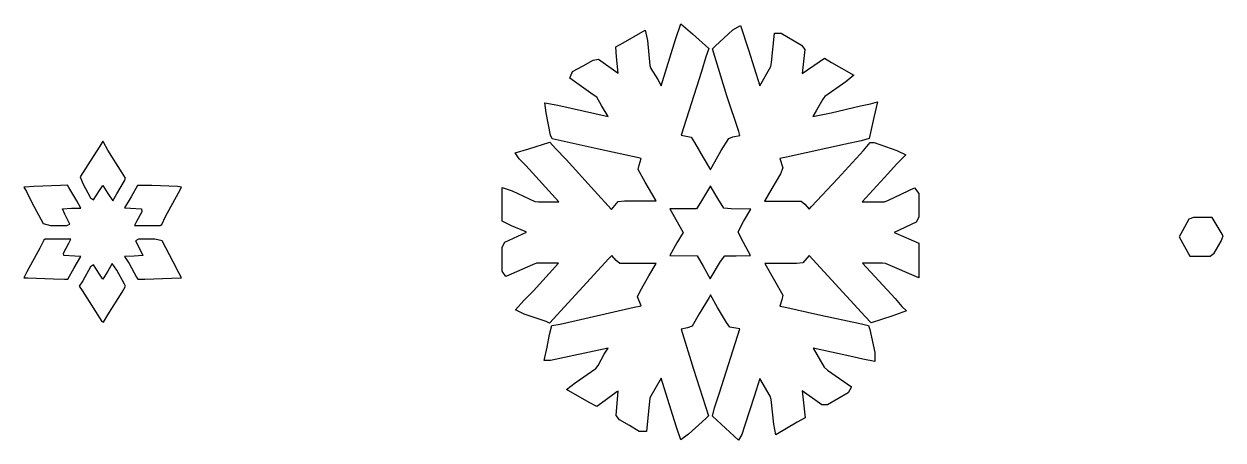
# Model space of a CAD drawing. Header units: centimetres. Extents: x -162 to 48, y -78 to 11.
# Drawn here: x -122.63 to -86.55, y -77.48 to -64.95 of the extents above; entities that cross this region are included whole.
import ezdxf

# ---------------------------------------------------------------- set-up
doc = ezdxf.new("R2010")
doc.units = ezdxf.units.CM
doc.header["$MEASUREMENT"] = 0
doc.layers.add('layer 1', color=7, linetype='Continuous')

msp = doc.modelspace()

# ---------------------------------------------------------------- linework, layer by layer
at = {"layer": 'layer 1', "color": 140}
for points, knots in [([(-95.69972, -70.76607), (-95.69972, -70.76607), (-95.69972, -70.05848), (-95.69972, -70.05848), (-95.69972, -70.05848), (-95.69972, -70.05848), (-95.82747, -69.88819), (-95.82747, -69.88819), (-95.82747, -69.88819), (-95.82747, -69.88819), (-96.60847, -70.25373), (-96.60847, -70.25373), (-96.60847, -70.25373), (-96.60847, -70.25373), (-96.73534, -70.30439), (-96.73534, -70.30439), (-96.73534, -70.30439), (-96.73534, -70.30439), (-97.40572, -70.30439), (-97.40572, -70.30439), (-97.40572, -70.30439), (-97.40572, -70.30439), (-96.63683, -69.46741), (-96.63683, -69.46741), (-96.63683, -69.46741), (-96.63683, -69.46741), (-96.37393, -69.17513), (-96.37393, -69.17513), (-96.37393, -69.17513), (-96.37393, -69.17513), (-96.09155, -68.89303), (-96.09155, -68.89303), (-96.09155, -68.89303), (-96.09155, -68.89303), (-96.36079, -68.75834), (-96.36079, -68.75834), (-96.36079, -68.75834), (-96.36079, -68.75834), (-97.04845, -68.52291), (-97.04845, -68.52291), (-97.04845, -68.52291), (-97.04845, -68.52291), (-97.16941, -68.52291), (-97.16941, -68.52291), (-97.16941, -68.52291), (-97.16941, -68.52291), (-97.36599, -68.75538), (-97.36599, -68.75538), (-97.36599, -68.75538), (-97.36599, -68.75538), (-98.13754, -69.60092), (-98.13754, -69.60092), (-98.13754, -69.60092), (-98.13754, -69.60092), (-98.92533, -70.44765), (-98.92533, -70.44765), (-98.92533, -70.44765), (-98.92533, -70.44765), (-99.00243, -70.53154), (-99.00243, -70.53154), (-99.00243, -70.53154), (-99.00243, -70.53154), (-99.1287, -70.37823), (-99.1287, -70.37823), (-99.1287, -70.37823), (-99.1287, -70.37823), (-99.24125, -70.28962), (-99.24125, -70.28962), (-99.24125, -70.28962), (-99.24125, -70.28962), (-100.34141, -70.28962), (-100.34141, -70.28962), (-100.34141, -70.28962), (-100.34141, -70.28962), (-100.12829, -69.90901), (-100.12829, -69.90901), (-100.12829, -69.90901), (-100.12829, -69.90901), (-99.86097, -69.46372), (-99.86097, -69.46372), (-99.86097, -69.46372), (-99.86097, -69.46372), (-99.79185, -69.28471), (-99.79185, -69.28471), (-99.79185, -69.28471), (-99.79185, -69.28471), (-99.88519, -69.00513), (-99.88519, -69.00513), (-99.88519, -69.00513), (-99.88519, -69.00513), (-99.6861, -68.95551), (-99.6861, -68.95551), (-99.6861, -68.95551), (-99.6861, -68.95551), (-97.90315, -68.56944), (-97.90315, -68.56944), (-97.90315, -68.56944), (-97.90315, -68.56944), (-97.44013, -68.46472), (-97.44013, -68.46472), (-97.44013, -68.46472), (-97.44013, -68.46472), (-97.18979, -68.4021), (-97.18979, -68.4021), (-97.18979, -68.4021), (-97.18979, -68.4021), (-97.05421, -67.76481), (-97.05421, -67.76481), (-97.05421, -67.76481), (-97.05421, -67.76481), (-96.94816, -67.28805), (-96.94816, -67.28805), (-96.94816, -67.28805), (-96.94816, -67.28805), (-97.15154, -67.35629), (-97.15154, -67.35629), (-97.15154, -67.35629), (-97.15154, -67.35629), (-97.45268, -67.41256), (-97.45268, -67.41256), (-97.45268, -67.41256), (-97.45268, -67.41256), (-98.34047, -67.61977), (-98.34047, -67.61977), (-98.34047, -67.61977), (-98.34047, -67.61977), (-98.88811, -67.73143), (-98.88811, -67.73143), (-98.88811, -67.73143), (-98.88811, -67.73143), (-98.77513, -67.54578), (-98.77513, -67.54578), (-98.77513, -67.54578), (-98.77513, -67.54578), (-98.58534, -67.20992), (-98.58534, -67.20992), (-98.58534, -67.20992), (-98.58534, -67.20992), (-98.52685, -67.12825), (-98.52685, -67.12825), (-98.52685, -67.12825), (-98.52685, -67.12825), (-97.89576, -66.68738), (-97.89576, -66.68738), (-97.89576, -66.68738), (-97.89576, -66.68738), (-97.66108, -66.48637), (-97.66108, -66.48637), (-97.66108, -66.48637), (-97.66108, -66.48637), (-98.32821, -66.10533), (-98.32821, -66.10533), (-98.32821, -66.10533), (-98.32821, -66.10533), (-98.54369, -65.9761), (-98.54369, -65.9761), (-98.54369, -65.9761), (-98.54369, -65.9761), (-99.20846, -66.44266), (-99.20846, -66.44266), (-99.20846, -66.44266), (-99.20846, -66.44266), (-99.1259, -65.71276), (-99.1259, -65.71276), (-99.1259, -65.71276), (-99.1259, -65.71276), (-99.23091, -65.58146), (-99.23091, -65.58146), (-99.23091, -65.58146), (-99.23091, -65.58146), (-99.84324, -65.22714), (-99.84324, -65.22714), (-99.84324, -65.22714), (-99.84324, -65.22714), (-100.04529, -65.22714), (-100.04529, -65.22714), (-100.04529, -65.22714), (-100.04529, -65.22714), (-100.12947, -66.10252), (-100.12947, -66.10252), (-100.12947, -66.10252), (-100.12947, -66.10252), (-100.15428, -66.22629), (-100.15428, -66.22629), (-100.15428, -66.22629), (-100.15428, -66.22629), (-100.48615, -66.81071), (-100.48615, -66.81071), (-100.48615, -66.81071), (-100.48615, -66.81071), (-100.82983, -65.72709), (-100.82983, -65.72709), (-100.82983, -65.72709), (-100.82983, -65.72709), (-101.06998, -64.99157), (-101.06998, -64.99157), (-101.06998, -64.99157), (-101.06998, -64.99157), (-101.3023, -65.1242), (-101.3023, -65.1242), (-101.3023, -65.1242), (-101.3023, -65.1242), (-101.83296, -65.61883), (-101.83296, -65.61883), (-101.83296, -65.61883), (-101.83296, -65.61883), (-101.91449, -65.70035), (-101.91449, -65.70035), (-101.91449, -65.70035), (-101.91449, -65.70035), (-101.47628, -67.10831), (-101.47628, -67.10831), (-101.47628, -67.10831), (-101.47628, -67.10831), (-101.12034, -68.19031), (-101.12034, -68.19031), (-101.12034, -68.19031), (-101.12034, -68.19031), (-101.08342, -68.30846), (-101.08342, -68.30846), (-101.08342, -68.30846), (-101.08342, -68.30846), (-101.29359, -68.34672), (-101.29359, -68.34672), (-101.29359, -68.34672), (-101.29359, -68.34672), (-101.41558, -68.40225), (-101.41558, -68.40225), (-101.41558, -68.40225), (-101.41558, -68.40225), (-101.64524, -68.76306), (-101.64524, -68.76306), (-101.64524, -68.76306), (-101.64524, -68.76306), (-101.92616, -69.26566), (-101.92616, -69.26566), (-101.92616, -69.26566), (-101.92616, -69.26566), (-101.97091, -69.34187), (-101.97091, -69.34187), (-101.97091, -69.34187), (-101.97091, -69.34187), (-102.19141, -68.97027), (-102.19141, -68.97027), (-102.19141, -68.97027), (-102.19141, -68.97027), (-102.44663, -68.5204), (-102.44663, -68.5204), (-102.44663, -68.5204), (-102.44663, -68.5204), (-102.54927, -68.35632), (-102.54927, -68.35632), (-102.54927, -68.35632), (-102.54927, -68.35632), (-102.8547, -68.30064), (-102.8547, -68.30064), (-102.8547, -68.30064), (-102.8547, -68.30064), (-102.24015, -66.37782), (-102.24015, -66.37782), (-102.24015, -66.37782), (-102.24015, -66.37782), (-102.10752, -65.93592), (-102.10752, -65.93592), (-102.10752, -65.93592), (-102.10752, -65.93592), (-102.02289, -65.68233), (-102.02289, -65.68233), (-102.02289, -65.68233), (-102.02289, -65.68233), (-102.51501, -65.24132), (-102.51501, -65.24132), (-102.51501, -65.24132), (-102.51501, -65.24132), (-102.86002, -64.94579), (-102.86002, -64.94579), (-102.86002, -64.94579), (-102.86002, -64.94579), (-103.02159, -65.41619), (-103.02159, -65.41619), (-103.02159, -65.41619), (-103.02159, -65.41619), (-103.45626, -66.81233), (-103.45626, -66.81233), (-103.45626, -66.81233), (-103.45626, -66.81233), (-103.55979, -66.62151), (-103.55979, -66.62151), (-103.55979, -66.62151), (-103.55979, -66.62151), (-103.76168, -66.28965), (-103.76168, -66.28965), (-103.76168, -66.28965), (-103.76168, -66.28965), (-103.79669, -66.1966), (-103.79669, -66.1966), (-103.79669, -66.1966), (-103.79669, -66.1966), (-103.8695, -65.44056), (-103.8695, -65.44056), (-103.8695, -65.44056), (-103.8695, -65.44056), (-103.93714, -65.13174), (-103.93714, -65.13174), (-103.93714, -65.13174), (-103.93714, -65.13174), (-104.60206, -65.5116), (-104.60206, -65.5116), (-104.60206, -65.5116), (-104.60206, -65.5116), (-104.814, -65.63876), (-104.814, -65.63876), (-104.814, -65.63876), (-104.814, -65.63876), (-104.79391, -65.93932), (-104.79391, -65.93932), (-104.79391, -65.93932), (-104.79391, -65.93932), (-104.74517, -66.42789), (-104.74517, -66.42789), (-104.74517, -66.42789), (-104.74517, -66.42789), (-105.34229, -66.00741), (-105.34229, -66.00741), (-105.34229, -66.00741), (-105.34229, -66.00741), (-105.50225, -66.03414), (-105.50225, -66.03414), (-105.50225, -66.03414), (-105.50225, -66.03414), (-105.79926, -66.20591), (-105.79926, -66.20591), (-105.79926, -66.20591), (-105.79926, -66.20591), (-106.12093, -66.37516), (-106.12093, -66.37516), (-106.12093, -66.37516), (-106.12093, -66.37516), (-106.20275, -66.57927), (-106.20275, -66.57927), (-106.20275, -66.57927), (-106.20275, -66.57927), (-105.49811, -67.08217), (-105.49811, -67.08217), (-105.49811, -67.08217), (-105.49811, -67.08217), (-105.38882, -67.15498), (-105.38882, -67.15498), (-105.38882, -67.15498), (-105.38882, -67.15498), (-105.25264, -67.4), (-105.25264, -67.4), (-105.25264, -67.4), (-105.25264, -67.4), (-105.04883, -67.7394), (-105.04883, -67.7394), (-105.04883, -67.7394), (-105.04883, -67.7394), (-106.16214, -67.48655), (-106.16214, -67.48655), (-106.16214, -67.48655), (-106.16214, -67.48655), (-106.56549, -67.39705), (-106.56549, -67.39705), (-106.56549, -67.39705), (-106.56549, -67.39705), (-106.95082, -67.31981), (-106.95082, -67.31981), (-106.95082, -67.31981), (-106.95082, -67.31981), (-106.91626, -67.62863), (-106.91626, -67.62863), (-106.91626, -67.62863), (-106.91626, -67.62863), (-106.7826, -68.2968), (-106.7826, -68.2968), (-106.7826, -68.2968), (-106.7826, -68.2968), (-106.73149, -68.40756), (-106.73149, -68.40756), (-106.73149, -68.40756), (-106.73149, -68.40756), (-105.29282, -68.73293), (-105.29282, -68.73293), (-105.29282, -68.73293), (-105.29282, -68.73293), (-104.18113, -68.96998), (-104.18113, -68.96998), (-104.18113, -68.96998), (-104.18113, -68.96998), (-104.05338, -68.99996), (-104.05338, -68.99996), (-104.05338, -68.99996), (-104.05338, -68.99996), (-104.11999, -69.19949), (-104.11999, -69.19949), (-104.11999, -69.19949), (-104.11999, -69.19949), (-104.14746, -69.33257), (-104.14746, -69.33257), (-104.14746, -69.33257), (-104.14746, -69.33257), (-103.93168, -69.7142), (-103.93168, -69.7142), (-103.93168, -69.7142), (-103.93168, -69.7142), (-103.60616, -70.2747), (-103.60616, -70.2747), (-103.60616, -70.2747), (-103.60616, -70.2747), (-104.5545, -70.2747), (-104.5545, -70.2747), (-104.5545, -70.2747), (-104.5545, -70.2747), (-104.75049, -70.29582), (-104.75049, -70.29582), (-104.75049, -70.29582), (-104.75049, -70.29582), (-104.94751, -70.53493), (-104.94751, -70.53493), (-104.94751, -70.53493), (-104.94751, -70.53493), (-105.45971, -69.97311), (-105.45971, -69.97311), (-105.45971, -69.97311), (-105.45971, -69.97311), (-106.30865, -69.03541), (-106.30865, -69.03541), (-106.30865, -69.03541), (-106.30865, -69.03541), (-106.63254, -68.69719), (-106.63254, -68.69719), (-106.63254, -68.69719), (-106.63254, -68.69719), (-106.80298, -68.50534), (-106.80298, -68.50534), (-106.80298, -68.50534), (-106.80298, -68.50534), (-107.44057, -68.70605), (-107.44057, -68.70605), (-107.44057, -68.70605), (-107.44057, -68.70605), (-107.85115, -68.82672), (-107.85115, -68.82672), (-107.85115, -68.82672), (-107.85115, -68.82672), (-107.7299, -69.00838), (-107.7299, -69.00838), (-107.7299, -69.00838), (-107.7299, -69.00838), (-107.52564, -69.21574), (-107.52564, -69.21574), (-107.52564, -69.21574), (-107.52564, -69.21574), (-106.52989, -70.30439), (-106.52989, -70.30439), (-106.52989, -70.30439), (-106.52989, -70.30439), (-107.1471, -70.30439), (-107.1471, -70.30439), (-107.1471, -70.30439), (-107.1471, -70.30439), (-107.25418, -70.29257), (-107.25418, -70.29257), (-107.25418, -70.29257), (-107.25418, -70.29257), (-107.93431, -69.97429), (-107.93431, -69.97429), (-107.93431, -69.97429), (-107.93431, -69.97429), (-108.24047, -69.87165), (-108.24047, -69.87165), (-108.24047, -69.87165), (-108.24047, -69.87165), (-108.24047, -70.88659), (-108.24047, -70.88659), (-108.24047, -70.88659), (-108.24047, -70.88659), (-107.95897, -71.02705), (-107.95897, -71.02705), (-107.95897, -71.02705), (-107.95897, -71.02705), (-107.54957, -71.20221), (-107.54957, -71.20221), (-107.54957, -71.20221), (-107.54957, -71.20221), (-107.51072, -71.22156), (-107.51072, -71.22156), (-107.51072, -71.22156), (-107.51072, -71.22156), (-108.16397, -71.52093), (-108.16397, -71.52093), (-108.16397, -71.52093), (-108.16397, -71.52093), (-108.24047, -71.67379), (-108.24047, -71.67379), (-108.24047, -71.67379), (-108.24047, -71.67379), (-108.24047, -72.39247), (-108.24047, -72.39247), (-108.24047, -72.39247), (-108.24047, -72.39247), (-108.13399, -72.55198), (-108.13399, -72.55198), (-108.13399, -72.55198), (-108.13399, -72.55198), (-107.33157, -72.20091), (-107.33157, -72.20091), (-107.33157, -72.20091), (-107.33157, -72.20091), (-107.20485, -72.15025), (-107.20485, -72.15025), (-107.20485, -72.15025), (-107.20485, -72.15025), (-106.5485, -72.15025), (-106.5485, -72.15025), (-106.5485, -72.15025), (-106.5485, -72.15025), (-107.301, -72.98472), (-107.301, -72.98472), (-107.301, -72.98472), (-107.301, -72.98472), (-107.58501, -73.28365), (-107.58501, -73.28365), (-107.58501, -73.28365), (-107.58501, -73.28365), (-107.84141, -73.5653), (-107.84141, -73.5653), (-107.84141, -73.5653), (-107.84141, -73.5653), (-107.5794, -73.6963), (-107.5794, -73.6963), (-107.5794, -73.6963), (-107.5794, -73.6963), (-106.91729, -73.90854), (-106.91729, -73.90854), (-106.91729, -73.90854), (-106.91729, -73.90854), (-106.8145, -73.95964), (-106.8145, -73.95964), (-106.8145, -73.95964), (-106.8145, -73.95964), (-105.03317, -72.01083), (-105.03317, -72.01083), (-105.03317, -72.01083), (-105.03317, -72.01083), (-104.94131, -71.91896), (-104.94131, -71.91896), (-104.94131, -71.91896), (-104.94131, -71.91896), (-104.81134, -72.07641), (-104.81134, -72.07641), (-104.81134, -72.07641), (-104.81134, -72.07641), (-104.6988, -72.16517), (-104.6988, -72.16517), (-104.6988, -72.16517), (-104.6988, -72.16517), (-103.6038, -72.16517), (-103.6038, -72.16517), (-103.6038, -72.16517), (-103.6038, -72.16517), (-103.82903, -72.53484), (-103.82903, -72.53484), (-103.82903, -72.53484), (-103.82903, -72.53484), (-104.08365, -72.99919), (-104.08365, -72.99919), (-104.08365, -72.99919), (-104.08365, -72.99919), (-104.16754, -73.16667), (-104.16754, -73.16667), (-104.16754, -73.16667), (-104.16754, -73.16667), (-104.05648, -73.44389), (-104.05648, -73.44389), (-104.05648, -73.44389), (-104.05648, -73.44389), (-104.26886, -73.48436), (-104.26886, -73.48436), (-104.26886, -73.48436), (-104.26886, -73.48436), (-106.49046, -73.988), (-106.49046, -73.988), (-106.49046, -73.988), (-106.49046, -73.988), (-106.74848, -74.03097), (-106.74848, -74.03097), (-106.74848, -74.03097), (-106.74848, -74.03097), (-106.81243, -74.30731), (-106.81243, -74.30731), (-106.81243, -74.30731), (-106.81243, -74.30731), (-106.88569, -74.68836), (-106.88569, -74.68836), (-106.88569, -74.68836), (-106.88569, -74.68836), (-106.98006, -75.08978), (-106.98006, -75.08978), (-106.98006, -75.08978), (-106.98006, -75.08978), (-106.78245, -75.08978), (-106.78245, -75.08978), (-106.78245, -75.08978), (-106.78245, -75.08978), (-105.054, -74.71184), (-105.054, -74.71184), (-105.054, -74.71184), (-105.054, -74.71184), (-105.1661, -74.89601), (-105.1661, -74.89601), (-105.1661, -74.89601), (-105.1661, -74.89601), (-105.35293, -75.24102), (-105.35293, -75.24102), (-105.35293, -75.24102), (-105.35293, -75.24102), (-105.42412, -75.32388), (-105.42412, -75.32388), (-105.42412, -75.32388), (-105.42412, -75.32388), (-106.03822, -75.76238), (-106.03822, -75.76238), (-106.03822, -75.76238), (-106.03822, -75.76238), (-106.30466, -75.96206), (-106.30466, -75.96206), (-106.30466, -75.96206), (-106.30466, -75.96206), (-105.62262, -76.35167), (-105.62262, -76.35167), (-105.62262, -76.35167), (-105.62262, -76.35167), (-105.39354, -76.47662), (-105.39354, -76.47662), (-105.39354, -76.47662), (-105.39354, -76.47662), (-105.13538, -76.29777), (-105.13538, -76.29777), (-105.13538, -76.29777), (-105.13538, -76.29777), (-104.78564, -76.03546), (-104.78564, -76.03546), (-104.78564, -76.03546), (-104.78564, -76.03546), (-104.74414, -76.00858), (-104.74414, -76.00858), (-104.74414, -76.00858), (-104.74414, -76.00858), (-104.81341, -76.74291), (-104.81341, -76.74291), (-104.81341, -76.74291), (-104.81341, -76.74291), (-104.70913, -76.87333), (-104.70913, -76.87333), (-104.70913, -76.87333), (-104.70913, -76.87333), (-104.40976, -77.04657), (-104.40976, -77.04657), (-104.40976, -77.04657), (-104.40976, -77.04657), (-104.11334, -77.22764), (-104.11334, -77.22764), (-104.11334, -77.22764), (-104.11334, -77.22764), (-103.8949, -77.22764), (-103.8949, -77.22764), (-103.8949, -77.22764), (-103.8949, -77.22764), (-103.79757, -76.20915), (-103.79757, -76.20915), (-103.79757, -76.20915), (-103.79757, -76.20915), (-103.45729, -75.62429), (-103.45729, -75.62429), (-103.45729, -75.62429), (-103.45729, -75.62429), (-103.1108, -76.7116), (-103.1108, -76.7116), (-103.1108, -76.7116), (-103.1108, -76.7116), (-102.99102, -77.10033), (-102.99102, -77.10033), (-102.99102, -77.10033), (-102.99102, -77.10033), (-102.86504, -77.47842), (-102.86504, -77.47842), (-102.86504, -77.47842), (-102.86504, -77.47842), (-102.6274, -77.30902), (-102.6274, -77.30902), (-102.6274, -77.30902), (-102.6274, -77.30902), (-102.10723, -76.83596), (-102.10723, -76.83596), (-102.10723, -76.83596), (-102.10723, -76.83596), (-102.02541, -76.75443), (-102.02541, -76.75443), (-102.02541, -76.75443), (-102.02541, -76.75443), (-102.47808, -75.3484), (-102.47808, -75.3484), (-102.47808, -75.3484), (-102.47808, -75.3484), (-102.85263, -74.1444), (-102.85263, -74.1444), (-102.85263, -74.1444), (-102.85263, -74.1444), (-102.66034, -74.10792), (-102.66034, -74.10792), (-102.66034, -74.10792), (-102.66034, -74.10792), (-102.52431, -74.05579), (-102.52431, -74.05579), (-102.52431, -74.05579), (-102.52431, -74.05579), (-102.31193, -73.6805), (-102.31193, -73.6805), (-102.31193, -73.6805), (-102.31193, -73.6805), (-102.0127, -73.18661), (-102.0127, -73.18661), (-102.0127, -73.18661), (-102.0127, -73.18661), (-101.96854, -73.10745), (-101.96854, -73.10745), (-101.96854, -73.10745), (-101.96854, -73.10745), (-101.76222, -73.48687), (-101.76222, -73.48687), (-101.76222, -73.48687), (-101.76222, -73.48687), (-101.48943, -73.94059), (-101.48943, -73.94059), (-101.48943, -73.94059), (-101.48943, -73.94059), (-101.38663, -74.08429), (-101.38663, -74.08429), (-101.38663, -74.08429), (-101.38663, -74.08429), (-101.08992, -74.1382), (-101.08992, -74.1382), (-101.08992, -74.1382), (-101.08992, -74.1382), (-101.69886, -76.0585), (-101.69886, -76.0585), (-101.69886, -76.0585), (-101.69886, -76.0585), (-101.84995, -76.51295), (-101.84995, -76.51295), (-101.84995, -76.51295), (-101.84995, -76.51295), (-101.91227, -76.76196), (-101.91227, -76.76196), (-101.91227, -76.76196), (-101.91227, -76.76196), (-101.13068, -77.48492), (-101.13068, -77.48492), (-101.13068, -77.48492), (-101.13068, -77.48492), (-101.02257, -77.32187), (-101.02257, -77.32187), (-101.02257, -77.32187), (-101.02257, -77.32187), (-100.93395, -77.04022), (-100.93395, -77.04022), (-100.93395, -77.04022), (-100.93395, -77.04022), (-100.65098, -76.17695), (-100.65098, -76.17695), (-100.65098, -76.17695), (-100.65098, -76.17695), (-100.48467, -75.63403), (-100.48467, -75.63403), (-100.48467, -75.63403), (-100.48467, -75.63403), (-100.17865, -76.16396), (-100.17865, -76.16396), (-100.17865, -76.16396), (-100.17865, -76.16396), (-100.1435, -76.25818), (-100.1435, -76.25818), (-100.1435, -76.25818), (-100.1435, -76.25818), (-100.06877, -77.01127), (-100.06877, -77.01127), (-100.06877, -77.01127), (-100.06877, -77.01127), (-100.0063, -77.32482), (-100.0063, -77.32482), (-100.0063, -77.32482), (-100.0063, -77.32482), (-99.35733, -76.94569), (-99.35733, -76.94569), (-99.35733, -76.94569), (-99.35733, -76.94569), (-99.12132, -76.81691), (-99.12132, -76.81691), (-99.12132, -76.81691), (-99.12132, -76.81691), (-99.21097, -76.00208), (-99.21097, -76.00208), (-99.21097, -76.00208), (-99.21097, -76.00208), (-98.62271, -76.42596), (-98.62271, -76.42596), (-98.62271, -76.42596), (-98.62271, -76.42596), (-98.4471, -76.42596), (-98.4471, -76.42596), (-98.4471, -76.42596), (-98.4471, -76.42596), (-97.82295, -76.06471), (-97.82295, -76.06471), (-97.82295, -76.06471), (-97.82295, -76.06471), (-97.73005, -75.8792), (-97.73005, -75.8792), (-97.73005, -75.8792), (-97.73005, -75.8792), (-98.44932, -75.37764), (-98.44932, -75.37764), (-98.44932, -75.37764), (-98.44932, -75.37764), (-98.54842, -75.29109), (-98.54842, -75.29109), (-98.54842, -75.29109), (-98.54842, -75.29109), (-98.8825, -74.7173), (-98.8825, -74.7173), (-98.8825, -74.7173), (-98.8825, -74.7173), (-97.77909, -74.95302), (-97.77909, -74.95302), (-97.77909, -74.95302), (-97.77909, -74.95302), (-97.38947, -75.04297), (-97.38947, -75.04297), (-97.38947, -75.04297), (-97.38947, -75.04297), (-97.02157, -75.11637), (-97.02157, -75.11637), (-97.02157, -75.11637), (-97.02157, -75.11637), (-97.02157, -74.84978), (-97.02157, -74.84978), (-97.02157, -74.84978), (-97.02157, -74.84978), (-97.17295, -74.15548), (-97.17295, -74.15548), (-97.17295, -74.15548), (-97.17295, -74.15548), (-97.21239, -74.0357), (-97.21239, -74.0357), (-97.21239, -74.0357), (-97.21239, -74.0357), (-97.51885, -73.9592), (-97.51885, -73.9592), (-97.51885, -73.9592), (-97.51885, -73.9592), (-98.6459, -73.722), (-98.6459, -73.722), (-98.6459, -73.722), (-98.6459, -73.722), (-99.76556, -73.46856), (-99.76556, -73.46856), (-99.76556, -73.46856), (-99.76556, -73.46856), (-99.8874, -73.447), (-99.8874, -73.447), (-99.8874, -73.447), (-99.8874, -73.447), (-99.82079, -73.25677), (-99.82079, -73.25677), (-99.82079, -73.25677), (-99.82079, -73.25677), (-99.79273, -73.12207), (-99.79273, -73.12207), (-99.79273, -73.12207), (-99.79273, -73.12207), (-100.2912, -72.23488), (-100.2912, -72.23488), (-100.2912, -72.23488), (-100.2912, -72.23488), (-100.33344, -72.16295), (-100.33344, -72.16295), (-100.33344, -72.16295), (-100.33344, -72.16295), (-99.38569, -72.16517), (-99.38569, -72.16517), (-99.38569, -72.16517), (-99.38569, -72.16517), (-99.19177, -72.14434), (-99.19177, -72.14434), (-99.19177, -72.14434), (-99.19177, -72.14434), (-98.99888, -71.92413), (-98.99888, -71.92413), (-98.99888, -71.92413), (-98.99888, -71.92413), (-97.31755, -73.76262), (-97.31755, -73.76262), (-97.31755, -73.76262), (-97.31755, -73.76262), (-97.13086, -73.9493), (-97.13086, -73.9493), (-97.13086, -73.9493), (-97.13086, -73.9493), (-96.50848, -73.74681), (-96.50848, -73.74681), (-96.50848, -73.74681), (-96.50848, -73.74681), (-96.07441, -73.5938), (-96.07441, -73.5938), (-96.07441, -73.5938), (-96.07441, -73.5938), (-96.21044, -73.45763), (-96.21044, -73.45763), (-96.21044, -73.45763), (-96.21044, -73.45763), (-96.41455, -73.22413), (-96.41455, -73.22413), (-96.41455, -73.22413), (-96.41455, -73.22413), (-97.39656, -72.15025), (-97.39656, -72.15025), (-97.39656, -72.15025), (-97.39656, -72.15025), (-96.79383, -72.15025), (-96.79383, -72.15025), (-96.79383, -72.15025), (-96.79383, -72.15025), (-96.70004, -72.16207), (-96.70004, -72.16207), (-96.70004, -72.16207), (-96.70004, -72.16207), (-95.69972, -72.60145), (-95.69972, -72.60145), (-95.69972, -72.60145), (-95.69972, -72.60145), (-95.69972, -71.5484), (-95.69972, -71.5484), (-95.69972, -71.5484), (-95.69972, -71.5484), (-96.39048, -71.25257), (-96.39048, -71.25257), (-96.39048, -71.25257), (-96.39048, -71.25257), (-96.43774, -71.22894), (-96.43774, -71.22894), (-96.43774, -71.22894), (-96.43774, -71.22894), (-95.77578, -70.91835), (-95.77578, -70.91835), (-95.77578, -70.91835), (-95.77578, -70.91835), (-95.69972, -70.76607), (-95.69972, -70.76607)], [0, 0, 0, 0, 0.00414938, 0.00414938, 0.00414938, 0.00414938, 0.00829876, 0.00829876, 0.00829876, 0.00829876, 0.01244813, 0.01244813, 0.01244813, 0.01244813, 0.01659751, 0.01659751, 0.01659751, 0.01659751, 0.02074689, 0.02074689, 0.02074689, 0.02074689, 0.02489627, 0.02489627, 0.02489627, 0.02489627, 0.02904564, 0.02904564, 0.02904564, 0.02904564, 0.03319502, 0.03319502, 0.03319502, 0.03319502, 0.0373444, 0.0373444, 0.0373444, 0.0373444, 0.04149378, 0.04149378, 0.04149378, 0.04149378, 0.04564315, 0.04564315, 0.04564315, 0.04564315, 0.04979253, 0.04979253, 0.04979253, 0.04979253, 0.05394191, 0.05394191, 0.05394191, 0.05394191, 0.05809129, 0.05809129, 0.05809129, 0.05809129, 0.06224066, 0.06224066, 0.06224066, 0.06224066, 0.06639004, 0.06639004, 0.06639004, 0.06639004, 0.07053942, 0.07053942, 0.07053942, 0.07053942, 0.0746888, 0.0746888, 0.0746888, 0.0746888, 0.07883817, 0.07883817, 0.07883817, 0.07883817, 0.08298755, 0.08298755, 0.08298755, 0.08298755, 0.08713693, 0.08713693, 0.08713693, 0.08713693, 0.09128631, 0.09128631, 0.09128631, 0.09128631, 0.09543568, 0.09543568, 0.09543568, 0.09543568, 0.09958506, 0.09958506, 0.09958506, 0.09958506, 0.10373444, 0.10373444, 0.10373444, 0.10373444, 0.10788382, 0.10788382, 0.10788382, 0.10788382, 0.1120332, 0.1120332, 0.1120332, 0.1120332, 0.11618257, 0.11618257, 0.11618257, 0.11618257, 0.12033195, 0.12033195, 0.12033195, 0.12033195, 0.12448133, 0.12448133, 0.12448133, 0.12448133, 0.12863071, 0.12863071, 0.12863071, 0.12863071, 0.13278008, 0.13278008, 0.13278008, 0.13278008, 0.13692946, 0.13692946, 0.13692946, 0.13692946, 0.14107884, 0.14107884, 0.14107884, 0.14107884, 0.14522822, 0.14522822, 0.14522822, 0.14522822, 0.14937759, 0.14937759, 0.14937759, 0.14937759, 0.15352697, 0.15352697, 0.15352697, 0.15352697, 0.15767635, 0.15767635, 0.15767635, 0.15767635, 0.16182573, 0.16182573, 0.16182573, 0.16182573, 0.1659751, 0.1659751, 0.1659751, 0.1659751, 0.17012448, 0.17012448, 0.17012448, 0.17012448, 0.17427386, 0.17427386, 0.17427386, 0.17427386, 0.17842324, 0.17842324, 0.17842324, 0.17842324, 0.18257261, 0.18257261, 0.18257261, 0.18257261, 0.18672199, 0.18672199, 0.18672199, 0.18672199, 0.19087137, 0.19087137, 0.19087137, 0.19087137, 0.19502075, 0.19502075, 0.19502075, 0.19502075, 0.19917012, 0.19917012, 0.19917012, 0.19917012, 0.2033195, 0.2033195, 0.2033195, 0.2033195, 0.20746888, 0.20746888, 0.20746888, 0.20746888, 0.21161826, 0.21161826, 0.21161826, 0.21161826, 0.21576763, 0.21576763, 0.21576763, 0.21576763, 0.21991701, 0.21991701, 0.21991701, 0.21991701, 0.22406639, 0.22406639, 0.22406639, 0.22406639, 0.22821577, 0.22821577, 0.22821577, 0.22821577, 0.23236515, 0.23236515, 0.23236515, 0.23236515, 0.23651452, 0.23651452, 0.23651452, 0.23651452, 0.2406639, 0.2406639, 0.2406639, 0.2406639, 0.24481328, 0.24481328, 0.24481328, 0.24481328, 0.24896266, 0.24896266, 0.24896266, 0.24896266, 0.25311203, 0.25311203, 0.25311203, 0.25311203, 0.25726141, 0.25726141, 0.25726141, 0.25726141, 0.26141079, 0.26141079, 0.26141079, 0.26141079, 0.26556017, 0.26556017, 0.26556017, 0.26556017, 0.26970954, 0.26970954, 0.26970954, 0.26970954, 0.27385892, 0.27385892, 0.27385892, 0.27385892, 0.2780083, 0.2780083, 0.2780083, 0.2780083, 0.28215768, 0.28215768, 0.28215768, 0.28215768, 0.28630705, 0.28630705, 0.28630705, 0.28630705, 0.29045643, 0.29045643, 0.29045643, 0.29045643, 0.29460581, 0.29460581, 0.29460581, 0.29460581, 0.29875519, 0.29875519, 0.29875519, 0.29875519, 0.30290456, 0.30290456, 0.30290456, 0.30290456, 0.30705394, 0.30705394, 0.30705394, 0.30705394, 0.31120332, 0.31120332, 0.31120332, 0.31120332, 0.3153527, 0.3153527, 0.3153527, 0.3153527, 0.31950207, 0.31950207, 0.31950207, 0.31950207, 0.32365145, 0.32365145, 0.32365145, 0.32365145, 0.32780083, 0.32780083, 0.32780083, 0.32780083, 0.33195021, 0.33195021, 0.33195021, 0.33195021, 0.33609959, 0.33609959, 0.33609959, 0.33609959, 0.34024896, 0.34024896, 0.34024896, 0.34024896, 0.34439834, 0.34439834, 0.34439834, 0.34439834, 0.34854772, 0.34854772, 0.34854772, 0.34854772, 0.3526971, 0.3526971, 0.3526971, 0.3526971, 0.35684647, 0.35684647, 0.35684647, 0.35684647, 0.36099585, 0.36099585, 0.36099585, 0.36099585, 0.36514523, 0.36514523, 0.36514523, 0.36514523, 0.36929461, 0.36929461, 0.36929461, 0.36929461, 0.37344398, 0.37344398, 0.37344398, 0.37344398, 0.37759336, 0.37759336, 0.37759336, 0.37759336, 0.38174274, 0.38174274, 0.38174274, 0.38174274, 0.38589212, 0.38589212, 0.38589212, 0.38589212, 0.39004149, 0.39004149, 0.39004149, 0.39004149, 0.39419087, 0.39419087, 0.39419087, 0.39419087, 0.39834025, 0.39834025, 0.39834025, 0.39834025, 0.40248963, 0.40248963, 0.40248963, 0.40248963, 0.406639, 0.406639, 0.406639, 0.406639, 0.41078838, 0.41078838, 0.41078838, 0.41078838, 0.41493776, 0.41493776, 0.41493776, 0.41493776, 0.41908714, 0.41908714, 0.41908714, 0.41908714, 0.42323651, 0.42323651, 0.42323651, 0.42323651, 0.42738589, 0.42738589, 0.42738589, 0.42738589, 0.43153527, 0.43153527, 0.43153527, 0.43153527, 0.43568465, 0.43568465, 0.43568465, 0.43568465, 0.43983402, 0.43983402, 0.43983402, 0.43983402, 0.4439834, 0.4439834, 0.4439834, 0.4439834, 0.44813278, 0.44813278, 0.44813278, 0.44813278, 0.45228216, 0.45228216, 0.45228216, 0.45228216, 0.45643154, 0.45643154, 0.45643154, 0.45643154, 0.46058091, 0.46058091, 0.46058091, 0.46058091, 0.46473029, 0.46473029, 0.46473029, 0.46473029, 0.46887967, 0.46887967, 0.46887967, 0.46887967, 0.47302905, 0.47302905, 0.47302905, 0.47302905, 0.47717842, 0.47717842, 0.47717842, 0.47717842, 0.4813278, 0.4813278, 0.4813278, 0.4813278, 0.48547718, 0.48547718, 0.48547718, 0.48547718, 0.48962656, 0.48962656, 0.48962656, 0.48962656, 0.49377593, 0.49377593, 0.49377593, 0.49377593, 0.49792531, 0.49792531, 0.49792531, 0.49792531, 0.50207469, 0.50207469, 0.50207469, 0.50207469, 0.50622407, 0.50622407, 0.50622407, 0.50622407, 0.51037344, 0.51037344, 0.51037344, 0.51037344, 0.51452282, 0.51452282, 0.51452282, 0.51452282, 0.5186722, 0.5186722, 0.5186722, 0.5186722, 0.52282158, 0.52282158, 0.52282158, 0.52282158, 0.52697095, 0.52697095, 0.52697095, 0.52697095, 0.53112033, 0.53112033, 0.53112033, 0.53112033, 0.53526971, 0.53526971, 0.53526971, 0.53526971, 0.53941909, 0.53941909, 0.53941909, 0.53941909, 0.54356846, 0.54356846, 0.54356846, 0.54356846, 0.54771784, 0.54771784, 0.54771784, 0.54771784, 0.55186722, 0.55186722, 0.55186722, 0.55186722, 0.5560166, 0.5560166, 0.5560166, 0.5560166, 0.56016598, 0.56016598, 0.56016598, 0.56016598, 0.56431535, 0.56431535, 0.56431535, 0.56431535, 0.56846473, 0.56846473, 0.56846473, 0.56846473, 0.57261411, 0.57261411, 0.57261411, 0.57261411, 0.57676349, 0.57676349, 0.57676349, 0.57676349, 0.58091286, 0.58091286, 0.58091286, 0.58091286, 0.58506224, 0.58506224, 0.58506224, 0.58506224, 0.58921162, 0.58921162, 0.58921162, 0.58921162, 0.593361, 0.593361, 0.593361, 0.593361, 0.59751037, 0.59751037, 0.59751037, 0.59751037, 0.60165975, 0.60165975, 0.60165975, 0.60165975, 0.60580913, 0.60580913, 0.60580913, 0.60580913, 0.60995851, 0.60995851, 0.60995851, 0.60995851, 0.61410788, 0.61410788, 0.61410788, 0.61410788, 0.61825726, 0.61825726, 0.61825726, 0.61825726, 0.62240664, 0.62240664, 0.62240664, 0.62240664, 0.62655602, 0.62655602, 0.62655602, 0.62655602, 0.63070539, 0.63070539, 0.63070539, 0.63070539, 0.63485477, 0.63485477, 0.63485477, 0.63485477, 0.63900415, 0.63900415, 0.63900415, 0.63900415, 0.64315353, 0.64315353, 0.64315353, 0.64315353, 0.6473029, 0.6473029, 0.6473029, 0.6473029, 0.65145228, 0.65145228, 0.65145228, 0.65145228, 0.65560166, 0.65560166, 0.65560166, 0.65560166, 0.65975104, 0.65975104, 0.65975104, 0.65975104, 0.66390041, 0.66390041, 0.66390041, 0.66390041, 0.66804979, 0.66804979, 0.66804979, 0.66804979, 0.67219917, 0.67219917, 0.67219917, 0.67219917, 0.67634855, 0.67634855, 0.67634855, 0.67634855, 0.68049793, 0.68049793, 0.68049793, 0.68049793, 0.6846473, 0.6846473, 0.6846473, 0.6846473, 0.68879668, 0.68879668, 0.68879668, 0.68879668, 0.69294606, 0.69294606, 0.69294606, 0.69294606, 0.69709544, 0.69709544, 0.69709544, 0.69709544, 0.70124481, 0.70124481, 0.70124481, 0.70124481, 0.70539419, 0.70539419, 0.70539419, 0.70539419, 0.70954357, 0.70954357, 0.70954357, 0.70954357, 0.71369295, 0.71369295, 0.71369295, 0.71369295, 0.71784232, 0.71784232, 0.71784232, 0.71784232, 0.7219917, 0.7219917, 0.7219917, 0.7219917, 0.72614108, 0.72614108, 0.72614108, 0.72614108, 0.73029046, 0.73029046, 0.73029046, 0.73029046, 0.73443983, 0.73443983, 0.73443983, 0.73443983, 0.73858921, 0.73858921, 0.73858921, 0.73858921, 0.74273859, 0.74273859, 0.74273859, 0.74273859, 0.74688797, 0.74688797, 0.74688797, 0.74688797, 0.75103734, 0.75103734, 0.75103734, 0.75103734, 0.75518672, 0.75518672, 0.75518672, 0.75518672, 0.7593361, 0.7593361, 0.7593361, 0.7593361, 0.76348548, 0.76348548, 0.76348548, 0.76348548, 0.76763485, 0.76763485, 0.76763485, 0.76763485, 0.77178423, 0.77178423, 0.77178423, 0.77178423, 0.77593361, 0.77593361, 0.77593361, 0.77593361, 0.78008299, 0.78008299, 0.78008299, 0.78008299, 0.78423237, 0.78423237, 0.78423237, 0.78423237, 0.78838174, 0.78838174, 0.78838174, 0.78838174, 0.79253112, 0.79253112, 0.79253112, 0.79253112, 0.7966805, 0.7966805, 0.7966805, 0.7966805, 0.80082988, 0.80082988, 0.80082988, 0.80082988, 0.80497925, 0.80497925, 0.80497925, 0.80497925, 0.80912863, 0.80912863, 0.80912863, 0.80912863, 0.81327801, 0.81327801, 0.81327801, 0.81327801, 0.81742739, 0.81742739, 0.81742739, 0.81742739, 0.82157676, 0.82157676, 0.82157676, 0.82157676, 0.82572614, 0.82572614, 0.82572614, 0.82572614, 0.82987552, 0.82987552, 0.82987552, 0.82987552, 0.8340249, 0.8340249, 0.8340249, 0.8340249, 0.83817427, 0.83817427, 0.83817427, 0.83817427, 0.84232365, 0.84232365, 0.84232365, 0.84232365, 0.84647303, 0.84647303, 0.84647303, 0.84647303, 0.85062241, 0.85062241, 0.85062241, 0.85062241, 0.85477178, 0.85477178, 0.85477178, 0.85477178, 0.85892116, 0.85892116, 0.85892116, 0.85892116, 0.86307054, 0.86307054, 0.86307054, 0.86307054, 0.86721992, 0.86721992, 0.86721992, 0.86721992, 0.87136929, 0.87136929, 0.87136929, 0.87136929, 0.87551867, 0.87551867, 0.87551867, 0.87551867, 0.87966805, 0.87966805, 0.87966805, 0.87966805, 0.88381743, 0.88381743, 0.88381743, 0.88381743, 0.8879668, 0.8879668, 0.8879668, 0.8879668, 0.89211618, 0.89211618, 0.89211618, 0.89211618, 0.89626556, 0.89626556, 0.89626556, 0.89626556, 0.90041494, 0.90041494, 0.90041494, 0.90041494, 0.90456432, 0.90456432, 0.90456432, 0.90456432, 0.90871369, 0.90871369, 0.90871369, 0.90871369, 0.91286307, 0.91286307, 0.91286307, 0.91286307, 0.91701245, 0.91701245, 0.91701245, 0.91701245, 0.92116183, 0.92116183, 0.92116183, 0.92116183, 0.9253112, 0.9253112, 0.9253112, 0.9253112, 0.92946058, 0.92946058, 0.92946058, 0.92946058, 0.93360996, 0.93360996, 0.93360996, 0.93360996, 0.93775934, 0.93775934, 0.93775934, 0.93775934, 0.94190871, 0.94190871, 0.94190871, 0.94190871, 0.94605809, 0.94605809, 0.94605809, 0.94605809, 0.95020747, 0.95020747, 0.95020747, 0.95020747, 0.95435685, 0.95435685, 0.95435685, 0.95435685, 0.95850622, 0.95850622, 0.95850622, 0.95850622, 0.9626556, 0.9626556, 0.9626556, 0.9626556, 0.96680498, 0.96680498, 0.96680498, 0.96680498, 0.97095436, 0.97095436, 0.97095436, 0.97095436, 0.97510373, 0.97510373, 0.97510373, 0.97510373, 0.97925311, 0.97925311, 0.97925311, 0.97925311, 0.98340249, 0.98340249, 0.98340249, 0.98340249, 0.98755187, 0.98755187, 0.98755187, 0.98755187, 0.99170124, 0.99170124, 0.99170124, 0.99170124, 1, 1, 1, 1]), ([(-120.55127, -68.94103), (-120.55127, -68.94103), (-120.55127, -68.94103), (-120.55127, -68.94103), (-120.55127, -68.94103), (-120.55127, -68.94103), (-120.34332, -68.62925), (-120.34332, -68.62925), (-120.34332, -68.62925), (-120.34332, -68.62925), (-120.25426, -68.48082), (-120.25426, -68.48082), (-120.25426, -68.48082), (-120.25426, -68.48082), (-120.23934, -68.51051), (-120.23934, -68.51051), (-120.23934, -68.51051), (-120.23934, -68.51051), (-120.10568, -68.748), (-120.10568, -68.748), (-120.10568, -68.748), (-120.10568, -68.748), (-119.67501, -69.43093), (-119.67501, -69.43093), (-119.67501, -69.43093), (-119.67501, -69.43093), (-119.57103, -69.59428), (-119.57103, -69.59428), (-119.57103, -69.59428), (-119.57103, -69.59428), (-119.60072, -69.66857), (-119.60072, -69.66857), (-119.60072, -69.66857), (-119.60072, -69.66857), (-119.83836, -70.06941), (-119.83836, -70.06941), (-119.83836, -70.06941), (-119.83836, -70.06941), (-119.95725, -70.27721), (-119.95725, -70.27721), (-119.95725, -70.27721), (-119.95725, -70.27721), (-120.10568, -70.05449), (-120.10568, -70.05449), (-120.10568, -70.05449), (-120.10568, -70.05449), (-120.25426, -69.817), (-120.25426, -69.817), (-120.25426, -69.817), (-120.25426, -69.817), (-120.35824, -69.96543), (-120.35824, -69.96543), (-120.35824, -69.96543), (-120.35824, -69.96543), (-120.5365, -70.24752), (-120.5365, -70.24752), (-120.5365, -70.24752), (-120.5365, -70.24752), (-120.62556, -70.18815), (-120.62556, -70.18815), (-120.62556, -70.18815), (-120.62556, -70.18815), (-120.8632, -69.75763), (-120.8632, -69.75763), (-120.8632, -69.75763), (-120.8632, -69.75763), (-120.93749, -69.54967), (-120.93749, -69.54967), (-120.93749, -69.54967), (-120.93749, -69.54967), (-120.55127, -68.94103), (-120.55127, -68.94103)], [0, 0, 0, 0, 0.05263158, 0.05263158, 0.05263158, 0.05263158, 0.10526316, 0.10526316, 0.10526316, 0.10526316, 0.15789474, 0.15789474, 0.15789474, 0.15789474, 0.21052632, 0.21052632, 0.21052632, 0.21052632, 0.26315789, 0.26315789, 0.26315789, 0.26315789, 0.31578947, 0.31578947, 0.31578947, 0.31578947, 0.36842105, 0.36842105, 0.36842105, 0.36842105, 0.42105263, 0.42105263, 0.42105263, 0.42105263, 0.47368421, 0.47368421, 0.47368421, 0.47368421, 0.52631579, 0.52631579, 0.52631579, 0.52631579, 0.57894737, 0.57894737, 0.57894737, 0.57894737, 0.63157895, 0.63157895, 0.63157895, 0.63157895, 0.68421053, 0.68421053, 0.68421053, 0.68421053, 0.73684211, 0.73684211, 0.73684211, 0.73684211, 0.78947368, 0.78947368, 0.78947368, 0.78947368, 0.84210526, 0.84210526, 0.84210526, 0.84210526, 0.89473684, 0.89473684, 0.89473684, 0.89473684, 1, 1, 1, 1]), ([(-122.5565, -69.99512), (-122.5565, -69.99512), (-122.5565, -69.99512), (-122.5565, -69.99512), (-122.5565, -69.99512), (-122.5565, -69.99512), (-122.63079, -69.86145), (-122.63079, -69.86145), (-122.63079, -69.86145), (-122.63079, -69.86145), (-122.6011, -69.86145), (-122.6011, -69.86145), (-122.6011, -69.86145), (-122.6011, -69.86145), (-122.33363, -69.84668), (-122.33363, -69.84668), (-122.33363, -69.84668), (-122.33363, -69.84668), (-121.53166, -69.817), (-121.53166, -69.817), (-121.53166, -69.817), (-121.53166, -69.817), (-121.32371, -69.80208), (-121.32371, -69.80208), (-121.32371, -69.80208), (-121.32371, -69.80208), (-121.2791, -69.87637), (-121.2791, -69.87637), (-121.2791, -69.87637), (-121.2791, -69.87637), (-121.04146, -70.27721), (-121.04146, -70.27721), (-121.04146, -70.27721), (-121.04146, -70.27721), (-120.92272, -70.49993), (-120.92272, -70.49993), (-120.92272, -70.49993), (-120.92272, -70.49993), (-121.20481, -70.49993), (-121.20481, -70.49993), (-121.20481, -70.49993), (-121.20481, -70.49993), (-121.47214, -70.5147), (-121.47214, -70.5147), (-121.47214, -70.5147), (-121.47214, -70.5147), (-121.398, -70.67805), (-121.398, -70.67805), (-121.398, -70.67805), (-121.398, -70.67805), (-121.24942, -70.97491), (-121.24942, -70.97491), (-121.24942, -70.97491), (-121.24942, -70.97491), (-121.33848, -71.01951), (-121.33848, -71.01951), (-121.33848, -71.01951), (-121.33848, -71.01951), (-121.82867, -71.01951), (-121.82867, -71.01951), (-121.82867, -71.01951), (-121.82867, -71.01951), (-122.05154, -70.96014), (-122.05154, -70.96014), (-122.05154, -70.96014), (-122.05154, -70.96014), (-122.39315, -70.32167), (-122.39315, -70.32167), (-122.39315, -70.32167), (-122.39315, -70.32167), (-122.5565, -69.99512), (-122.5565, -69.99512)], [0, 0, 0, 0, 0.05263158, 0.05263158, 0.05263158, 0.05263158, 0.10526316, 0.10526316, 0.10526316, 0.10526316, 0.15789474, 0.15789474, 0.15789474, 0.15789474, 0.21052632, 0.21052632, 0.21052632, 0.21052632, 0.26315789, 0.26315789, 0.26315789, 0.26315789, 0.31578947, 0.31578947, 0.31578947, 0.31578947, 0.36842105, 0.36842105, 0.36842105, 0.36842105, 0.42105263, 0.42105263, 0.42105263, 0.42105263, 0.47368421, 0.47368421, 0.47368421, 0.47368421, 0.52631579, 0.52631579, 0.52631579, 0.52631579, 0.57894737, 0.57894737, 0.57894737, 0.57894737, 0.63157895, 0.63157895, 0.63157895, 0.63157895, 0.68421053, 0.68421053, 0.68421053, 0.68421053, 0.73684211, 0.73684211, 0.73684211, 0.73684211, 0.78947368, 0.78947368, 0.78947368, 0.78947368, 0.84210526, 0.84210526, 0.84210526, 0.84210526, 0.89473684, 0.89473684, 0.89473684, 0.89473684, 1, 1, 1, 1]), ([(-118.36793, -70.75234), (-118.36793, -70.75234), (-118.36793, -70.75234), (-118.36793, -70.75234), (-118.36793, -70.75234), (-118.36793, -70.75234), (-118.48667, -70.98983), (-118.48667, -70.98983), (-118.48667, -70.98983), (-118.48667, -70.98983), (-118.53128, -71.01951), (-118.53128, -71.01951), (-118.53128, -71.01951), (-118.53128, -71.01951), (-118.97686, -71.01951), (-118.97686, -71.01951), (-118.97686, -71.01951), (-118.97686, -71.01951), (-119.30371, -71.01951), (-119.30371, -71.01951), (-119.30371, -71.01951), (-119.30371, -71.01951), (-119.24419, -70.90077), (-119.24419, -70.90077), (-119.24419, -70.90077), (-119.24419, -70.90077), (-119.08084, -70.60376), (-119.08084, -70.60376), (-119.08084, -70.60376), (-119.08084, -70.60376), (-119.09576, -70.5147), (-119.09576, -70.5147), (-119.09576, -70.5147), (-119.09576, -70.5147), (-119.42245, -70.49993), (-119.42245, -70.49993), (-119.42245, -70.49993), (-119.42245, -70.49993), (-119.60072, -70.48501), (-119.60072, -70.48501), (-119.60072, -70.48501), (-119.60072, -70.48501), (-119.40754, -70.15846), (-119.40754, -70.15846), (-119.40754, -70.15846), (-119.40754, -70.15846), (-119.2145, -69.817), (-119.2145, -69.817), (-119.2145, -69.817), (-119.2145, -69.817), (-119.11053, -69.817), (-119.11053, -69.817), (-119.11053, -69.817), (-119.11053, -69.817), (-118.78383, -69.817), (-118.78383, -69.817), (-118.78383, -69.817), (-118.78383, -69.817), (-118.0114, -69.84668), (-118.0114, -69.84668), (-118.0114, -69.84668), (-118.0114, -69.84668), (-117.89265, -69.86145), (-117.89265, -69.86145), (-117.89265, -69.86145), (-117.89265, -69.86145), (-117.98171, -70.03972), (-117.98171, -70.03972), (-117.98171, -70.03972), (-117.98171, -70.03972), (-118.36793, -70.75234), (-118.36793, -70.75234)], [0, 0, 0, 0, 0.05263158, 0.05263158, 0.05263158, 0.05263158, 0.10526316, 0.10526316, 0.10526316, 0.10526316, 0.15789474, 0.15789474, 0.15789474, 0.15789474, 0.21052632, 0.21052632, 0.21052632, 0.21052632, 0.26315789, 0.26315789, 0.26315789, 0.26315789, 0.31578947, 0.31578947, 0.31578947, 0.31578947, 0.36842105, 0.36842105, 0.36842105, 0.36842105, 0.42105263, 0.42105263, 0.42105263, 0.42105263, 0.47368421, 0.47368421, 0.47368421, 0.47368421, 0.52631579, 0.52631579, 0.52631579, 0.52631579, 0.57894737, 0.57894737, 0.57894737, 0.57894737, 0.63157895, 0.63157895, 0.63157895, 0.63157895, 0.68421053, 0.68421053, 0.68421053, 0.68421053, 0.73684211, 0.73684211, 0.73684211, 0.73684211, 0.78947368, 0.78947368, 0.78947368, 0.78947368, 0.84210526, 0.84210526, 0.84210526, 0.84210526, 0.89473684, 0.89473684, 0.89473684, 0.89473684, 1, 1, 1, 1]), ([(-101.98317, -72.62302), (-101.98317, -72.62302), (-101.98317, -72.62302), (-101.98317, -72.62302), (-101.98317, -72.62302), (-101.98317, -72.62302), (-102.1923, -72.24965), (-102.1923, -72.24965), (-102.1923, -72.24965), (-102.1923, -72.24965), (-102.37603, -71.93743), (-102.37603, -71.93743), (-102.37603, -71.93743), (-102.37603, -71.93743), (-103.19129, -71.92487), (-103.19129, -71.92487), (-103.19129, -71.92487), (-103.19129, -71.92487), (-102.9795, -71.54117), (-102.9795, -71.54117), (-102.9795, -71.54117), (-102.9795, -71.54117), (-102.79592, -71.22894), (-102.79592, -71.22894), (-102.79592, -71.22894), (-102.79592, -71.22894), (-103.19868, -70.51706), (-103.19868, -70.51706), (-103.19868, -70.51706), (-103.19868, -70.51706), (-102.39538, -70.51706), (-102.39538, -70.51706), (-102.39538, -70.51706), (-102.39538, -70.51706), (-102.26674, -70.32403), (-102.26674, -70.32403), (-102.26674, -70.32403), (-102.26674, -70.32403), (-101.97357, -69.82808), (-101.97357, -69.82808), (-101.97357, -69.82808), (-101.97357, -69.82808), (-101.97002, -69.83472), (-101.97002, -69.83472), (-101.97002, -69.83472), (-101.97002, -69.83472), (-101.74597, -70.20779), (-101.74597, -70.20779), (-101.74597, -70.20779), (-101.74597, -70.20779), (-101.56593, -70.4958), (-101.56593, -70.4958), (-101.56593, -70.4958), (-101.56593, -70.4958), (-101.34868, -70.51706), (-101.34868, -70.51706), (-101.34868, -70.51706), (-101.34868, -70.51706), (-100.75569, -70.52873), (-100.75569, -70.52873), (-100.75569, -70.52873), (-100.75569, -70.52873), (-100.97811, -70.90343), (-100.97811, -70.90343), (-100.97811, -70.90343), (-100.97811, -70.90343), (-101.1394, -71.20782), (-101.1394, -71.20782), (-101.1394, -71.20782), (-101.1394, -71.20782), (-101.05122, -71.40514), (-101.05122, -71.40514), (-101.05122, -71.40514), (-101.05122, -71.40514), (-100.76337, -71.9228), (-100.76337, -71.9228), (-100.76337, -71.9228), (-100.76337, -71.9228), (-100.77105, -71.9228), (-100.77105, -71.9228), (-100.77105, -71.9228), (-100.77105, -71.9228), (-101.19773, -71.93743), (-101.19773, -71.93743), (-101.19773, -71.93743), (-101.19773, -71.93743), (-101.54053, -71.93743), (-101.54053, -71.93743), (-101.54053, -71.93743), (-101.54053, -71.93743), (-101.66607, -72.10491), (-101.66607, -72.10491), (-101.66607, -72.10491), (-101.66607, -72.10491), (-101.9777, -72.63114), (-101.9777, -72.63114), (-101.9777, -72.63114), (-101.9777, -72.63114), (-101.98317, -72.62302), (-101.98317, -72.62302)], [0, 0, 0, 0, 0.03846154, 0.03846154, 0.03846154, 0.03846154, 0.07692308, 0.07692308, 0.07692308, 0.07692308, 0.11538462, 0.11538462, 0.11538462, 0.11538462, 0.15384615, 0.15384615, 0.15384615, 0.15384615, 0.19230769, 0.19230769, 0.19230769, 0.19230769, 0.23076923, 0.23076923, 0.23076923, 0.23076923, 0.26923077, 0.26923077, 0.26923077, 0.26923077, 0.30769231, 0.30769231, 0.30769231, 0.30769231, 0.34615385, 0.34615385, 0.34615385, 0.34615385, 0.38461538, 0.38461538, 0.38461538, 0.38461538, 0.42307692, 0.42307692, 0.42307692, 0.42307692, 0.46153846, 0.46153846, 0.46153846, 0.46153846, 0.5, 0.5, 0.5, 0.5, 0.53846154, 0.53846154, 0.53846154, 0.53846154, 0.57692308, 0.57692308, 0.57692308, 0.57692308, 0.61538462, 0.61538462, 0.61538462, 0.61538462, 0.65384615, 0.65384615, 0.65384615, 0.65384615, 0.69230769, 0.69230769, 0.69230769, 0.69230769, 0.73076923, 0.73076923, 0.73076923, 0.73076923, 0.76923077, 0.76923077, 0.76923077, 0.76923077, 0.80769231, 0.80769231, 0.80769231, 0.80769231, 0.84615385, 0.84615385, 0.84615385, 0.84615385, 0.88461538, 0.88461538, 0.88461538, 0.88461538, 0.92307692, 0.92307692, 0.92307692, 0.92307692, 1, 1, 1, 1]), ([(-86.60478, -71.49361), (-86.60478, -71.49361), (-86.60478, -71.49361), (-86.60478, -71.49361), (-86.60478, -71.49361), (-86.60478, -71.49361), (-86.81274, -71.84984), (-86.81274, -71.84984), (-86.81274, -71.84984), (-86.81274, -71.84984), (-86.93148, -71.9389), (-86.93148, -71.9389), (-86.93148, -71.9389), (-86.93148, -71.9389), (-87.33261, -71.9389), (-87.33261, -71.9389), (-87.33261, -71.9389), (-87.33261, -71.9389), (-87.54057, -71.9389), (-87.54057, -71.9389), (-87.54057, -71.9389), (-87.54057, -71.9389), (-87.70392, -71.65681), (-87.70392, -71.65681), (-87.70392, -71.65681), (-87.70392, -71.65681), (-87.86726, -71.35995), (-87.86726, -71.35995), (-87.86726, -71.35995), (-87.86726, -71.35995), (-87.76329, -71.18183), (-87.76329, -71.18183), (-87.76329, -71.18183), (-87.76329, -71.18183), (-87.57025, -70.82545), (-87.57025, -70.82545), (-87.57025, -70.82545), (-87.57025, -70.82545), (-87.43659, -70.78099), (-87.43659, -70.78099), (-87.43659, -70.78099), (-87.43659, -70.78099), (-87.02069, -70.78099), (-87.02069, -70.78099), (-87.02069, -70.78099), (-87.02069, -70.78099), (-86.87211, -70.78099), (-86.87211, -70.78099), (-86.87211, -70.78099), (-86.87211, -70.78099), (-86.54541, -71.33026), (-86.54541, -71.33026), (-86.54541, -71.33026), (-86.54541, -71.33026), (-86.60478, -71.49361), (-86.60478, -71.49361)], [0, 0, 0, 0, 0.06666667, 0.06666667, 0.06666667, 0.06666667, 0.13333333, 0.13333333, 0.13333333, 0.13333333, 0.2, 0.2, 0.2, 0.2, 0.26666667, 0.26666667, 0.26666667, 0.26666667, 0.33333333, 0.33333333, 0.33333333, 0.33333333, 0.4, 0.4, 0.4, 0.4, 0.46666667, 0.46666667, 0.46666667, 0.46666667, 0.53333333, 0.53333333, 0.53333333, 0.53333333, 0.6, 0.6, 0.6, 0.6, 0.66666667, 0.66666667, 0.66666667, 0.66666667, 0.73333333, 0.73333333, 0.73333333, 0.73333333, 0.8, 0.8, 0.8, 0.8, 0.86666667, 0.86666667, 0.86666667, 0.86666667, 1, 1, 1, 1]), ([(-121.11575, -72.29632), (-121.11575, -72.29632), (-121.11575, -72.29632), (-121.11575, -72.29632), (-121.11575, -72.29632), (-121.11575, -72.29632), (-121.30879, -72.63779), (-121.30879, -72.63779), (-121.30879, -72.63779), (-121.30879, -72.63779), (-121.41276, -72.63779), (-121.41276, -72.63779), (-121.41276, -72.63779), (-121.41276, -72.63779), (-121.73961, -72.62287), (-121.73961, -72.62287), (-121.73961, -72.62287), (-121.73961, -72.62287), (-122.5119, -72.59318), (-122.5119, -72.59318), (-122.5119, -72.59318), (-122.5119, -72.59318), (-122.63079, -72.59318), (-122.63079, -72.59318), (-122.63079, -72.59318), (-122.63079, -72.59318), (-122.54158, -72.41507), (-122.54158, -72.41507), (-122.54158, -72.41507), (-122.54158, -72.41507), (-122.15551, -71.70245), (-122.15551, -71.70245), (-122.15551, -71.70245), (-122.15551, -71.70245), (-122.03662, -71.46496), (-122.03662, -71.46496), (-122.03662, -71.46496), (-122.03662, -71.46496), (-121.99202, -71.43527), (-121.99202, -71.43527), (-121.99202, -71.43527), (-121.99202, -71.43527), (-121.54643, -71.43527), (-121.54643, -71.43527), (-121.54643, -71.43527), (-121.54643, -71.43527), (-121.21973, -71.43527), (-121.21973, -71.43527), (-121.21973, -71.43527), (-121.21973, -71.43527), (-121.2791, -71.55402), (-121.2791, -71.55402), (-121.2791, -71.55402), (-121.2791, -71.55402), (-121.44245, -71.85088), (-121.44245, -71.85088), (-121.44245, -71.85088), (-121.44245, -71.85088), (-121.42768, -71.92517), (-121.42768, -71.92517), (-121.42768, -71.92517), (-121.42768, -71.92517), (-121.10084, -71.93994), (-121.10084, -71.93994), (-121.10084, -71.93994), (-121.10084, -71.93994), (-120.92272, -71.95485), (-120.92272, -71.95485), (-120.92272, -71.95485), (-120.92272, -71.95485), (-121.11575, -72.29632), (-121.11575, -72.29632)], [0, 0, 0, 0, 0.05263158, 0.05263158, 0.05263158, 0.05263158, 0.10526316, 0.10526316, 0.10526316, 0.10526316, 0.15789474, 0.15789474, 0.15789474, 0.15789474, 0.21052632, 0.21052632, 0.21052632, 0.21052632, 0.26315789, 0.26315789, 0.26315789, 0.26315789, 0.31578947, 0.31578947, 0.31578947, 0.31578947, 0.36842105, 0.36842105, 0.36842105, 0.36842105, 0.42105263, 0.42105263, 0.42105263, 0.42105263, 0.47368421, 0.47368421, 0.47368421, 0.47368421, 0.52631579, 0.52631579, 0.52631579, 0.52631579, 0.57894737, 0.57894737, 0.57894737, 0.57894737, 0.63157895, 0.63157895, 0.63157895, 0.63157895, 0.68421053, 0.68421053, 0.68421053, 0.68421053, 0.73684211, 0.73684211, 0.73684211, 0.73684211, 0.78947368, 0.78947368, 0.78947368, 0.78947368, 0.84210526, 0.84210526, 0.84210526, 0.84210526, 0.89473684, 0.89473684, 0.89473684, 0.89473684, 1, 1, 1, 1]), ([(-117.96694, -72.44475), (-117.96694, -72.44475), (-117.96694, -72.44475), (-117.96694, -72.44475), (-117.96694, -72.44475), (-117.96694, -72.44475), (-117.89265, -72.59318), (-117.89265, -72.59318), (-117.89265, -72.59318), (-117.89265, -72.59318), (-117.92234, -72.59318), (-117.92234, -72.59318), (-117.92234, -72.59318), (-117.92234, -72.59318), (-118.18966, -72.6081), (-118.18966, -72.6081), (-118.18966, -72.6081), (-118.18966, -72.6081), (-118.99178, -72.63779), (-118.99178, -72.63779), (-118.99178, -72.63779), (-118.99178, -72.63779), (-119.19973, -72.63779), (-119.19973, -72.63779), (-119.19973, -72.63779), (-119.19973, -72.63779), (-119.24419, -72.57841), (-119.24419, -72.57841), (-119.24419, -72.57841), (-119.24419, -72.57841), (-119.46706, -72.16266), (-119.46706, -72.16266), (-119.46706, -72.16266), (-119.46706, -72.16266), (-119.60072, -71.95485), (-119.60072, -71.95485), (-119.60072, -71.95485), (-119.60072, -71.95485), (-119.31848, -71.93994), (-119.31848, -71.93994), (-119.31848, -71.93994), (-119.31848, -71.93994), (-119.05115, -71.92517), (-119.05115, -71.92517), (-119.05115, -71.92517), (-119.05115, -71.92517), (-119.12544, -71.77659), (-119.12544, -71.77659), (-119.12544, -71.77659), (-119.12544, -71.77659), (-119.27388, -71.47973), (-119.27388, -71.47973), (-119.27388, -71.47973), (-119.27388, -71.47973), (-119.18482, -71.43527), (-119.18482, -71.43527), (-119.18482, -71.43527), (-119.18482, -71.43527), (-118.69462, -71.43527), (-118.69462, -71.43527), (-118.69462, -71.43527), (-118.69462, -71.43527), (-118.4719, -71.47973), (-118.4719, -71.47973), (-118.4719, -71.47973), (-118.4719, -71.47973), (-118.14506, -72.1182), (-118.14506, -72.1182), (-118.14506, -72.1182), (-118.14506, -72.1182), (-117.96694, -72.44475), (-117.96694, -72.44475)], [0, 0, 0, 0, 0.05263158, 0.05263158, 0.05263158, 0.05263158, 0.10526316, 0.10526316, 0.10526316, 0.10526316, 0.15789474, 0.15789474, 0.15789474, 0.15789474, 0.21052632, 0.21052632, 0.21052632, 0.21052632, 0.26315789, 0.26315789, 0.26315789, 0.26315789, 0.31578947, 0.31578947, 0.31578947, 0.31578947, 0.36842105, 0.36842105, 0.36842105, 0.36842105, 0.42105263, 0.42105263, 0.42105263, 0.42105263, 0.47368421, 0.47368421, 0.47368421, 0.47368421, 0.52631579, 0.52631579, 0.52631579, 0.52631579, 0.57894737, 0.57894737, 0.57894737, 0.57894737, 0.63157895, 0.63157895, 0.63157895, 0.63157895, 0.68421053, 0.68421053, 0.68421053, 0.68421053, 0.73684211, 0.73684211, 0.73684211, 0.73684211, 0.78947368, 0.78947368, 0.78947368, 0.78947368, 0.84210526, 0.84210526, 0.84210526, 0.84210526, 0.89473684, 0.89473684, 0.89473684, 0.89473684, 1, 1, 1, 1]), ([(-119.67501, -73.02371), (-119.67501, -73.02371), (-119.67501, -73.02371), (-119.67501, -73.02371), (-119.67501, -73.02371), (-119.67501, -73.02371), (-120.10568, -73.70664), (-120.10568, -73.70664), (-120.10568, -73.70664), (-120.10568, -73.70664), (-120.23934, -73.92936), (-120.23934, -73.92936), (-120.23934, -73.92936), (-120.23934, -73.92936), (-120.28395, -73.91459), (-120.28395, -73.91459), (-120.28395, -73.91459), (-120.28395, -73.91459), (-120.67016, -73.3058), (-120.67016, -73.3058), (-120.67016, -73.3058), (-120.67016, -73.3058), (-120.87812, -72.97925), (-120.87812, -72.97925), (-120.87812, -72.97925), (-120.87812, -72.97925), (-120.96718, -72.84559), (-120.96718, -72.84559), (-120.96718, -72.84559), (-120.96718, -72.84559), (-120.8632, -72.68224), (-120.8632, -72.68224), (-120.8632, -72.68224), (-120.8632, -72.68224), (-120.62556, -72.26663), (-120.62556, -72.26663), (-120.62556, -72.26663), (-120.62556, -72.26663), (-120.5365, -72.20726), (-120.5365, -72.20726), (-120.5365, -72.20726), (-120.5365, -72.20726), (-120.35824, -72.48921), (-120.35824, -72.48921), (-120.35824, -72.48921), (-120.35824, -72.48921), (-120.25426, -72.63779), (-120.25426, -72.63779), (-120.25426, -72.63779), (-120.25426, -72.63779), (-120.10568, -72.40015), (-120.10568, -72.40015), (-120.10568, -72.40015), (-120.10568, -72.40015), (-119.97202, -72.16266), (-119.97202, -72.16266), (-119.97202, -72.16266), (-119.97202, -72.16266), (-119.83836, -72.37046), (-119.83836, -72.37046), (-119.83836, -72.37046), (-119.83836, -72.37046), (-119.60072, -72.78622), (-119.60072, -72.78622), (-119.60072, -72.78622), (-119.60072, -72.78622), (-119.57103, -72.84559), (-119.57103, -72.84559), (-119.57103, -72.84559), (-119.57103, -72.84559), (-119.67501, -73.02371), (-119.67501, -73.02371)], [0, 0, 0, 0, 0.05263158, 0.05263158, 0.05263158, 0.05263158, 0.10526316, 0.10526316, 0.10526316, 0.10526316, 0.15789474, 0.15789474, 0.15789474, 0.15789474, 0.21052632, 0.21052632, 0.21052632, 0.21052632, 0.26315789, 0.26315789, 0.26315789, 0.26315789, 0.31578947, 0.31578947, 0.31578947, 0.31578947, 0.36842105, 0.36842105, 0.36842105, 0.36842105, 0.42105263, 0.42105263, 0.42105263, 0.42105263, 0.47368421, 0.47368421, 0.47368421, 0.47368421, 0.52631579, 0.52631579, 0.52631579, 0.52631579, 0.57894737, 0.57894737, 0.57894737, 0.57894737, 0.63157895, 0.63157895, 0.63157895, 0.63157895, 0.68421053, 0.68421053, 0.68421053, 0.68421053, 0.73684211, 0.73684211, 0.73684211, 0.73684211, 0.78947368, 0.78947368, 0.78947368, 0.78947368, 0.84210526, 0.84210526, 0.84210526, 0.84210526, 0.89473684, 0.89473684, 0.89473684, 0.89473684, 1, 1, 1, 1])]:
    msp.add_open_spline(points, degree=3, knots=knots, dxfattribs=at)

doc.saveas('drawing.dxf')
